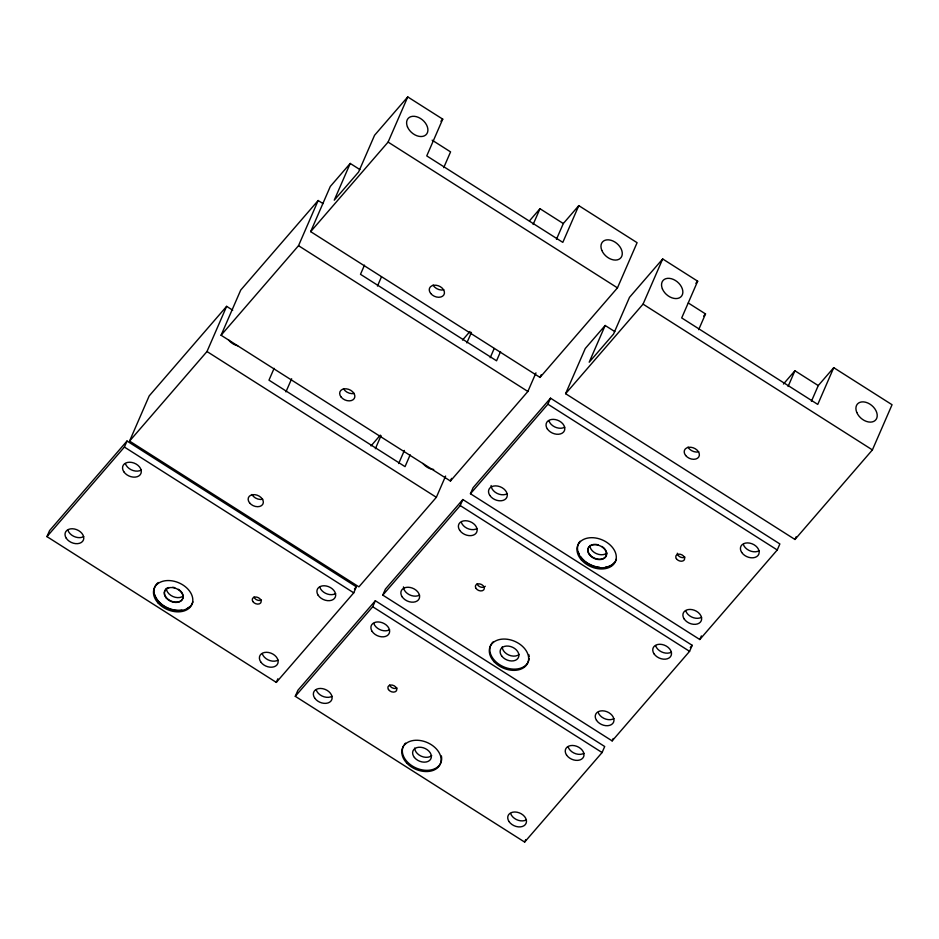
<?xml version="1.0" encoding="UTF-8"?>
<svg xmlns="http://www.w3.org/2000/svg" width="939" height="939" viewBox="0 0 939 939"><rect width="100%" height="100%" fill="white"/><g stroke="black" fill="none" stroke-linecap="round" stroke-linejoin="round"><path stroke-width="1.41" d="M46.95 536.615L49.567 530.594L127.011 441.037L356.362 586.816L353.745 592.838L276.312 682.395L46.95 536.615L124.394 447.058L127.011 441.037M445.602 476.05L436.353 497.306L358.909 586.863L129.559 441.084L149.195 395.906L226.639 306.349L232.708 310.21M129.559 441.084L206.991 351.526L226.639 306.349M535.958 372.865L527.871 391.469L450.438 481.026L221.076 335.246L240.724 290.069L318.157 200.512L323.016 203.599M221.076 335.246L298.52 245.689L318.157 200.512M556.463 239.281L563.306 223.541L578.788 205.629L637.1 242.685L617.463 287.862L540.019 377.419L310.668 231.64L330.305 186.462L350.224 163.433L359.872 169.572M350.224 163.433L334.249 200.183L358.581 172.037L374.555 135.286L407.749 96.917L442.738 119.147L426.752 155.897L562.813 242.368L578.788 205.629M274.106 368.346L268.977 380.154L405.038 466.636L410.167 454.828M310.668 231.64L388.1 142.082L407.749 96.917M285.937 391.892L291.642 378.769M364.485 265.138L360.494 274.317L496.555 360.799L500.546 351.609M377.455 286.055L381.457 276.876M443.724 167.635L450.567 151.883L432.151 140.181M375.354 448.725L381.058 435.602M276.312 682.395L277.874 678.78M295.28 696.315L297.909 690.282L375.342 600.737L604.704 746.517L602.087 752.538L524.643 842.083L295.28 696.315L372.724 606.758L375.342 600.737M398.676 463.549L404.38 450.427M466.871 342.888L471.437 332.394M533.129 224.456L539.984 208.716L563.306 223.541M382.783 595.115L385.401 589.093L462.845 499.536L692.207 645.316L689.578 651.349L612.146 740.894L382.783 595.115L460.227 505.569L462.845 499.536M490.193 357.712L494.184 348.533M450.438 481.026L451.589 478.362M470.451 493.738L473.068 487.717L550.512 398.171L779.863 543.939L777.246 549.972L699.801 639.518L470.451 493.738L547.883 404.193L550.512 398.171M540.019 377.419L541.181 374.767M811.402 401.329L818.256 385.577L833.738 367.665L892.05 404.732L872.401 449.91L794.969 539.467L565.607 393.687L585.255 348.51L605.162 325.481L614.822 331.608M605.162 325.481L589.187 362.219L613.531 334.073L629.506 297.334L662.688 258.953L697.677 281.195L681.702 317.934L817.763 404.416L833.738 367.665M565.607 393.687L643.051 304.13L662.688 258.953M698.675 329.671L705.518 313.931L688.334 303.004M524.643 842.083L525.687 839.677M612.146 740.894L613.19 738.488M788.079 386.504L794.922 370.752L818.256 385.577M699.801 639.518L701.374 635.903M794.969 539.467L796.119 536.803M440.907 121.26L442.738 119.147M529.455 220.888L539.984 208.716M371.022 445.908L380.33 435.133M462.54 340.071L469.993 331.455M354.449 589.023L356.362 586.816M695.858 283.296L697.677 281.195M703.651 316.079L705.518 313.931M783.443 384.028L794.922 370.752M690.294 647.534L692.207 645.316M388.1 142.082L617.463 287.862M643.051 304.13L872.401 449.91M298.52 245.689L527.871 391.469M547.883 404.193L777.246 549.972M460.227 505.569L689.578 651.349M206.991 351.526L436.353 497.306M124.394 447.058L353.745 592.838M372.724 606.758L602.087 752.538M332.042 696.292A9.789 6.949 23.5 0 1 316.29 690.024M526.403 819.841A9.789 6.949 23.5 0 1 510.663 813.561M389.568 629.764A9.789 6.949 23.5 0 1 373.828 623.496M583.929 753.313A9.789 6.949 23.5 0 1 568.189 747.033M431.717 755.59A9.789 6.949 23.5 0 1 421.235 756.2A9.789 6.949 23.5 0 1 414.698 748.066M397.068 688.029A4.66 3.31 23.5 0 1 389.579 685.047M441.377 755.895A20.505 14.555 23.5 0 1 420.472 769.511A20.505 14.555 23.5 0 1 403.371 746.118M404.31 744.545A20.505 14.555 23.5 0 1 405.531 743.136M419.533 595.103A9.789 6.949 23.5 0 1 409.31 594.704A9.789 6.949 23.5 0 1 403.465 586.898M613.906 718.64A9.789 6.949 23.5 0 1 598.166 712.372M477.071 528.575A9.789 6.949 23.5 0 1 461.319 522.307M671.432 652.124A9.789 6.949 23.5 0 1 655.692 645.844M519.22 654.401A9.789 6.949 23.5 0 1 508.738 655.011A9.789 6.949 23.5 0 1 502.201 646.877M485.275 586.265A4.66 3.31 23.5 0 1 480.838 587.098A4.66 3.31 23.5 0 1 477.071 583.847M529.115 658.544A20.505 14.555 23.5 0 1 503.14 666.596A20.505 14.555 23.5 0 1 493.034 641.936M528.88 654.694A20.505 14.555 23.5 0 1 529.15 656.643M507.201 493.726A9.789 6.949 23.5 0 1 496.977 493.327A9.789 6.949 23.5 0 1 491.12 485.522M701.574 617.263A9.789 6.949 23.5 0 1 685.834 610.996M564.726 427.198A9.789 6.949 23.5 0 1 548.986 420.93M759.099 550.747A9.789 6.949 23.5 0 1 743.359 544.467M606.887 553.024A9.789 6.949 23.5 0 1 596.406 553.634A9.789 6.949 23.5 0 1 589.856 545.5M684.965 557.12A4.66 3.31 23.5 0 1 680.094 556.933A4.66 3.31 23.5 0 1 677.312 553.212M601.934 546.451A9.789 6.949 23.5 0 1 603.12 558.646A9.789 6.949 23.5 0 1 588.272 552.085A9.789 6.949 23.5 0 1 598.213 544.808M614.388 562.696A20.505 14.555 23.5 0 1 605.409 567.238M599.469 567.32A20.505 14.555 23.5 0 1 596.382 566.792M595.349 566.534A20.505 14.555 23.5 0 1 584.997 561.24M584.211 560.571A20.505 14.555 23.5 0 1 580.854 556.921M579.363 554.538A20.505 14.555 23.5 0 1 578.307 552.097M616.43 558.987A20.505 14.555 23.5 0 1 590.22 564.938A20.505 14.555 23.5 0 1 580.056 541.251M83.7 536.592A9.789 6.949 23.5 0 1 67.96 530.324M278.073 660.14A9.789 6.949 23.5 0 1 262.333 653.861M141.226 470.075A9.789 6.949 23.5 0 1 125.486 463.796M335.599 593.612A9.789 6.949 23.5 0 1 319.859 587.345M183.387 595.889A9.789 6.949 23.5 0 1 172.905 596.511A9.789 6.949 23.5 0 1 166.356 588.366M261.465 599.986A4.66 3.31 23.5 0 1 253.976 597.004M178.433 589.316A9.789 6.949 23.5 0 1 181.016 600.737A9.789 6.949 23.5 0 1 166.626 597.967A9.789 6.949 23.5 0 1 169.043 587.509M172.753 587.298A9.789 6.949 23.5 0 1 174.713 587.673M189.162 607.193A20.505 14.555 23.5 0 1 187.049 608.507M181.908 610.104A20.505 14.555 23.5 0 1 173.915 609.881M172.882 609.657A20.505 14.555 23.5 0 1 170.828 609.094M169.818 608.754A20.505 14.555 23.5 0 1 154.806 594.962M192.929 601.852A20.505 14.555 23.5 0 1 165.299 607.064A20.505 14.555 23.5 0 1 158.292 582.497M237.696 345.74A12.113 8.334 40.9 0 1 228.517 339.906M433.701 469.5A12.113 8.334 40.9 0 1 422.89 463.443M262.732 499.255A7.923 5.622 23.5 0 1 251.957 494.489M354.249 393.418A7.923 5.622 23.5 0 1 343.474 388.652M698.78 451.847A7.923 5.622 23.5 0 1 688.005 447.093M443.83 289.811A7.923 5.622 23.5 0 1 433.067 285.045M314.624 697.97A9.789 6.949 23.5 0 0 330.904 701.104A9.789 6.949 23.5 0 0 322.676 688.663A9.789 6.949 23.5 0 0 314.624 697.97M508.997 821.519A9.789 6.949 23.5 0 0 525.265 824.642A9.789 6.949 23.5 0 0 517.049 812.212A9.789 6.949 23.5 0 0 508.997 821.519M372.161 631.442A9.789 6.949 23.5 0 0 388.429 634.576A9.789 6.949 23.5 0 0 380.201 622.146A9.789 6.949 23.5 0 0 372.161 631.442M566.522 754.991A9.789 6.949 23.5 0 0 582.79 758.113A9.789 6.949 23.5 0 0 574.574 745.683A9.789 6.949 23.5 0 0 566.522 754.991M388.476 689.543A4.66 3.31 23.5 0 0 396.223 691.034A4.66 3.31 23.5 0 0 392.302 685.106A4.66 3.31 23.5 0 0 388.476 689.543M406.646 762.949A20.505 14.555 23.5 0 0 440.098 764.463A20.505 14.555 23.5 0 0 417.667 740.272A20.505 14.555 23.5 0 0 406.646 762.949M414.428 757.491A9.789 6.949 23.5 0 0 430.602 759.287A9.789 6.949 23.5 0 0 420.954 747.291A9.789 6.949 23.5 0 0 414.428 757.491M402.127 596.781A9.789 6.949 23.5 0 0 418.395 599.915A9.789 6.949 23.5 0 0 410.179 587.474A9.789 6.949 23.5 0 0 402.127 596.781M596.5 720.319A9.789 6.949 23.5 0 0 612.768 723.453A9.789 6.949 23.5 0 0 604.552 711.023A9.789 6.949 23.5 0 0 596.5 720.319M459.652 530.253A9.789 6.949 23.5 0 0 475.932 533.387A9.789 6.949 23.5 0 0 467.704 520.945A9.789 6.949 23.5 0 0 459.652 530.253M654.025 653.802A9.789 6.949 23.5 0 0 670.293 656.924A9.789 6.949 23.5 0 0 662.077 644.494A9.789 6.949 23.5 0 0 654.025 653.802M475.979 588.354A4.66 3.31 23.5 0 0 483.726 589.845A4.66 3.31 23.5 0 0 479.806 583.917A4.66 3.31 23.5 0 0 475.979 588.354M494.149 661.76A20.505 14.555 23.5 0 0 527.601 663.274A20.505 14.555 23.5 0 0 505.159 639.072A20.505 14.555 23.5 0 0 494.149 661.76M501.931 656.302A9.789 6.949 23.5 0 0 518.105 658.098A9.789 6.949 23.5 0 0 508.457 646.102A9.789 6.949 23.5 0 0 501.931 656.302M676.35 558.658A4.66 3.31 23.5 0 0 684.097 560.149A4.66 3.31 23.5 0 0 680.188 554.233A4.66 3.31 23.5 0 0 676.35 558.658M489.794 495.405A9.789 6.949 23.5 0 0 506.062 498.539A9.789 6.949 23.5 0 0 497.846 486.097A9.789 6.949 23.5 0 0 489.794 495.405M684.167 618.954A9.789 6.949 23.5 0 0 700.435 622.076A9.789 6.949 23.5 0 0 692.207 609.646A9.789 6.949 23.5 0 0 684.167 618.954M547.32 428.877A9.789 6.949 23.5 0 0 563.588 432.01A9.789 6.949 23.5 0 0 555.372 419.569A9.789 6.949 23.5 0 0 547.32 428.877M741.693 552.425A9.789 6.949 23.5 0 0 757.961 555.548A9.789 6.949 23.5 0 0 749.733 543.118A9.789 6.949 23.5 0 0 741.693 552.425M581.417 559.937A20.505 14.555 23.5 0 0 615.045 562.308A20.505 14.555 23.5 0 0 593.436 537.742A20.505 14.555 23.5 0 0 581.417 559.937M589.586 554.926A9.789 6.949 23.5 0 0 605.761 556.721A9.789 6.949 23.5 0 0 596.112 544.726A9.789 6.949 23.5 0 0 589.586 554.926M252.861 601.535A4.66 3.31 23.5 0 0 260.608 603.026A4.66 3.31 23.5 0 0 256.687 597.098A4.66 3.31 23.5 0 0 252.861 601.535M66.293 538.282A9.789 6.949 23.5 0 0 82.562 541.404A9.789 6.949 23.5 0 0 74.345 528.974A9.789 6.949 23.5 0 0 66.293 538.282M260.666 661.819A9.789 6.949 23.5 0 0 276.935 664.941A9.789 6.949 23.5 0 0 268.718 652.511A9.789 6.949 23.5 0 0 260.666 661.819M123.819 471.754A9.789 6.949 23.5 0 0 140.087 474.876A9.789 6.949 23.5 0 0 131.871 462.446A9.789 6.949 23.5 0 0 123.819 471.754M318.192 595.291A9.789 6.949 23.5 0 0 334.46 598.425A9.789 6.949 23.5 0 0 326.244 585.983A9.789 6.949 23.5 0 0 318.192 595.291M157.916 602.815A20.505 14.555 23.5 0 0 191.556 605.174A20.505 14.555 23.5 0 0 169.936 580.607A20.505 14.555 23.5 0 0 157.916 602.815M166.097 597.791A9.789 6.949 23.5 0 0 182.26 599.587A9.789 6.949 23.5 0 0 172.623 587.591A9.789 6.949 23.5 0 0 166.097 597.791M249.621 502.928A7.923 5.622 23.5 0 0 262.709 504.384A7.923 5.622 23.5 0 0 254.903 494.677A7.923 5.622 23.5 0 0 249.621 502.928M341.139 397.091A7.923 5.622 23.5 0 0 354.226 398.547A7.923 5.622 23.5 0 0 346.421 388.84A7.923 5.622 23.5 0 0 341.139 397.091M685.67 455.532A7.923 5.622 23.5 0 0 698.757 456.988A7.923 5.622 23.5 0 0 690.951 447.281A7.923 5.622 23.5 0 0 685.67 455.532M856.779 412.456A12.113 8.334 40.9 0 0 875.125 420.519A12.113 8.334 40.9 0 0 867.8 402.995A12.113 8.334 40.9 0 0 856.779 412.456M662.406 288.907A12.113 8.334 40.9 0 0 680.763 296.97A12.113 8.334 40.9 0 0 673.427 279.446A12.113 8.334 40.9 0 0 662.406 288.907M430.719 293.484A7.923 5.622 23.5 0 0 443.818 294.952A7.923 5.622 23.5 0 0 436.013 285.233A7.923 5.622 23.5 0 0 430.719 293.484M601.829 250.408A12.113 8.334 40.9 0 0 620.186 258.471A12.113 8.334 40.9 0 0 612.85 240.947A12.113 8.334 40.9 0 0 601.829 250.408M407.467 126.871A12.113 8.334 40.9 0 0 425.813 134.934A12.113 8.334 40.9 0 0 418.477 117.41A12.113 8.334 40.9 0 0 407.467 126.871"/></g></svg>
